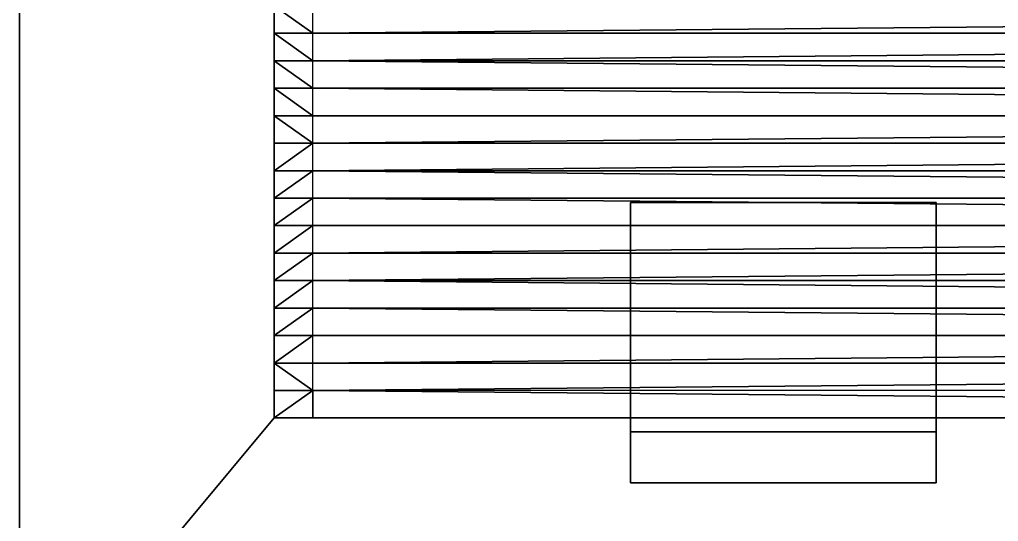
# Model space of a CAD drawing. Extents: x -50 to 50, y -156 to 3.
# Drawn here: x -35 to -15.78, y -146.03 to -136.18 of the extents above; entities that cross this region are included whole.
import ezdxf

# ---------------------------------------------------------------- set-up
doc = ezdxf.new("R2010")
doc.units = 0
doc.linetypes.add('SOLIDLINE', pattern=[0])
for name, color, linetype in [('chairs__2', 14, 'SOLIDLINE'), ('hull__2', 14, 'SOLIDLINE'), ('kattoelementti1_polysurface5_po', 250, 'SOLIDLINE'), ('reduce_kattoelementti1_polysurf', 250, 'SOLIDLINE')]:
    doc.layers.add(name, color=color, linetype=linetype)

msp = doc.modelspace()

# ---------------------------------------------------------------- linework, layer by layer
at = {"layer": 'chairs__2', "color": 14}
for points in [[(-23, -144.274, 6), (-17, -144.274, 6), (-17, -139.774, 6), (-23, -139.774, 6)], [(-23, -139.774, 6), (-17, -139.774, 6), (-17, -139.774), (-23, -139.774)], [(-23, -139.774), (-17, -139.774), (-17, -144.274), (-23, -144.274)], [(-23, -139.774), (-23, -144.274), (-23, -144.274, 6), (-23, -139.774, 6)], [(-17, -144.274), (-17, -139.774), (-17, -139.774, 6), (-17, -144.274, 6)], [(-23, -145.274, 13), (-17, -145.274, 13), (-17, -144.274, 13), (-23, -144.274, 13)], [(-23, -144.274), (-17, -144.274), (-17, -145.274), (-23, -145.274)], [(-23, -144.274), (-23, -145.274), (-23, -145.274, 6), (-23, -144.274, 6)], [(-17, -144.274, 6), (-23, -144.274, 6), (-23, -144.274, 13), (-17, -144.274, 13)], [(-23, -144.274, 6), (-23, -145.274, 6), (-23, -145.274, 13), (-23, -144.274, 13)], [(-17, -145.274), (-17, -144.274), (-17, -144.274, 6), (-17, -145.274, 6)], [(-17, -145.274, 6), (-17, -144.274, 6), (-17, -144.274, 13), (-17, -145.274, 13)], [(-23, -145.274), (-17, -145.274), (-17, -145.274, 6), (-23, -145.274, 6)], [(-23, -145.274, 6), (-17, -145.274, 6), (-17, -145.274, 13), (-23, -145.274, 13)]]:
    msp.add_3dface(points, dxfattribs=at)
at = {"layer": 'hull__2', "color": 14}
for points in [[(-30, -144, 40), (-30, -6, 40), (-35, 0, 40), (-35, -150, 40)], [(35, 0), (35, -150), (-35, -150), (-35, 0)], [(-35, -150), (-35, -69.3826, 4.62588), (-35, -14.1605, 4.62588), (-35, 0)], [(-35, -69.3826, 36), (-35, -150, 40), (-35, 0, 40), (-35, -14.1605, 36)], [(-35, -150), (-35, -150, 40), (-35, -69.3826, 36), (-35, -69.3826, 4.62588)], [(35, -150, 40), (30, -144, 40), (-30, -144, 40), (-35, -150, 40)]]:
    msp.add_3dface(points, dxfattribs=at)
at = {"layer": 'kattoelementti1_polysurface5_po', "color": 250}
for points in [[(-30, -135.914, 40), (-29.2422, -136.453, 42.2319), (-29.2422, -135.914, 42.7622)], [(-30, -136.453, 40), (-29.2422, -136.453, 42.2319), (-30, -135.914, 40)], [(-30, -136.453, 40), (-29.2422, -136.992, 41.6732), (-29.2422, -136.453, 42.2319)], [(-30, -136.453, 40), (-30, -136.992, 40), (-29.2422, -136.992, 41.6732)], [(-30, -136.992, 40), (-29.2422, -137.531, 41.1799), (-29.2422, -136.992, 41.6732)], [(-30, -136.992, 40), (-30, -137.531, 40), (-29.2422, -137.531, 41.1799)], [(-30, -137.531, 40), (-29.2422, -138.07, 40.8346), (-29.2422, -137.531, 41.1799)], [(-29.2422, -138.07, 40.8346), (-30, -137.531, 40), (-30, -138.07, 40)], [(-30, -138.07, 40), (-29.2422, -138.609, 40.6951), (-29.2422, -138.07, 40.8346)], [(-30, -138.609, 40), (-29.2422, -138.609, 40.6951), (-30, -138.07, 40)], [(-29.2422, -138.609, 40.6951), (-30, -139.148, 40), (-29.2422, -139.148, 40.7849)], [(-29.2422, -138.609, 40.6951), (-30, -138.609, 40), (-30, -139.148, 40)], [(-29.2422, -139.148, 40.7849), (-30, -139.688, 40), (-29.2422, -139.688, 41.0888)], [(-30, -139.148, 40), (-30, -139.688, 40), (-29.2422, -139.148, 40.7849)], [(-29.2422, -139.688, 41.0888), (-30, -140.227, 40), (-29.2422, -140.227, 41.556)], [(-29.2422, -139.688, 41.0888), (-30, -139.688, 40), (-30, -140.227, 40)], [(-29.2422, -140.227, 41.556), (-30, -140.766, 40), (-29.2422, -140.766, 42.1081)], [(-30, -140.766, 40), (-29.2422, -140.227, 41.556), (-30, -140.227, 40)], [(-29.2422, -140.766, 42.1081), (-30, -141.305, 40), (-29.2422, -141.305, 42.6527)], [(-29.2422, -140.766, 42.1081), (-30, -140.766, 40), (-30, -141.305, 40)], [(-29.2422, -141.305, 42.6527), (-30, -141.844, 40), (-29.2422, -141.844, 43.0984)], [(-30, -141.305, 40), (-30, -141.844, 40), (-29.2422, -141.305, 42.6527)], [(-29.2422, -141.844, 43.0984), (-30, -142.383, 40), (-29.2422, -142.383, 43.3706)], [(-29.2422, -141.844, 43.0984), (-30, -141.844, 40), (-30, -142.383, 40)], [(-29.2422, -142.383, 43.3706), (-30, -142.922, 40), (-29.2422, -142.922, 43.4237)], [(-30, -142.922, 40), (-29.2422, -142.383, 43.3706), (-30, -142.383, 40)], [(-30, -142.922, 40), (-29.2422, -143.461, 43.2487), (-29.2422, -142.922, 43.4237)], [(-30, -142.922, 40), (-30, -143.461, 40), (-29.2422, -143.461, 43.2487)], [(-29.2422, -143.461, 43.2487), (-30, -144, 40), (-29.2422, -144, 40)], [(-30, -143.461, 40), (-30, -144, 40), (-29.2422, -143.461, 43.2487)], [(-29.2422, -143.461, 43.2487), (29.2422, -144, 40), (29.2422, -143.461, 43.2487)], [(-29.2422, -143.461, 43.2487), (-29.2422, -144, 40), (29.2422, -144, 40)]]:
    msp.add_3dface(points, dxfattribs=at)
at = {"layer": 'reduce_kattoelementti1_polysurf', "color": 250}
for points in [[(-29.2422, -135.914, 42.7622), (29.2422, -135.914, 42.7622), (-29.2422, -136.453, 42.2319)], [(29.2422, -135.914, 42.7622), (29.2422, -136.453, 42.2319), (-29.2422, -136.453, 42.2319)], [(29.2422, -136.992, 41.6732), (-29.2422, -136.992, 41.6732), (29.2422, -136.453, 42.2319)], [(-29.2422, -136.992, 41.6732), (-29.2422, -136.453, 42.2319), (29.2422, -136.453, 42.2319)], [(29.2422, -136.992, 41.6732), (29.2422, -137.531, 41.1799), (-29.2422, -136.992, 41.6732)], [(29.2422, -137.531, 41.1799), (-29.2422, -137.531, 41.1799), (-29.2422, -136.992, 41.6732)], [(-29.2422, -138.07, 40.8346), (-29.2422, -137.531, 41.1799), (29.2422, -138.07, 40.8346)], [(-29.2422, -137.531, 41.1799), (29.2422, -137.531, 41.1799), (29.2422, -138.07, 40.8346)], [(-29.2422, -138.07, 40.8346), (29.2422, -138.07, 40.8346), (-29.2422, -138.609, 40.6951)], [(29.2422, -138.07, 40.8346), (29.2422, -138.609, 40.6951), (-29.2422, -138.609, 40.6951)], [(29.2422, -139.148, 40.7849), (-29.2422, -139.148, 40.7849), (29.2422, -138.609, 40.6951)], [(-29.2422, -139.148, 40.7849), (-29.2422, -138.609, 40.6951), (29.2422, -138.609, 40.6951)], [(29.2422, -139.148, 40.7849), (29.2422, -139.688, 41.0888), (-29.2422, -139.148, 40.7849)], [(29.2422, -139.688, 41.0888), (-29.2422, -139.688, 41.0888), (-29.2422, -139.148, 40.7849)], [(-29.2422, -140.227, 41.556), (-29.2422, -139.688, 41.0888), (29.2422, -140.227, 41.556)], [(-29.2422, -139.688, 41.0888), (29.2422, -139.688, 41.0888), (29.2422, -140.227, 41.556)], [(-29.2422, -140.227, 41.556), (29.2422, -140.227, 41.556), (-29.2422, -140.766, 42.1081)], [(29.2422, -140.227, 41.556), (29.2422, -140.766, 42.1081), (-29.2422, -140.766, 42.1081)], [(29.2422, -141.305, 42.6527), (-29.2422, -141.305, 42.6527), (29.2422, -140.766, 42.1081)], [(-29.2422, -141.305, 42.6527), (-29.2422, -140.766, 42.1081), (29.2422, -140.766, 42.1081)], [(29.2422, -141.305, 42.6527), (29.2422, -141.844, 43.0984), (-29.2422, -141.305, 42.6527)], [(29.2422, -141.844, 43.0984), (-29.2422, -141.844, 43.0984), (-29.2422, -141.305, 42.6527)], [(-29.2422, -142.383, 43.3706), (-29.2422, -141.844, 43.0984), (29.2422, -142.383, 43.3706)], [(-29.2422, -141.844, 43.0984), (29.2422, -141.844, 43.0984), (29.2422, -142.383, 43.3706)], [(-29.2422, -142.383, 43.3706), (29.2422, -142.383, 43.3706), (-29.2422, -142.922, 43.4237)], [(29.2422, -142.383, 43.3706), (29.2422, -142.922, 43.4237), (-29.2422, -142.922, 43.4237)], [(29.2422, -143.461, 43.2487), (-29.2422, -143.461, 43.2487), (29.2422, -142.922, 43.4237)], [(-29.2422, -143.461, 43.2487), (-29.2422, -142.922, 43.4237), (29.2422, -142.922, 43.4237)]]:
    msp.add_3dface(points, dxfattribs=at)

doc.saveas('drawing.dxf')
